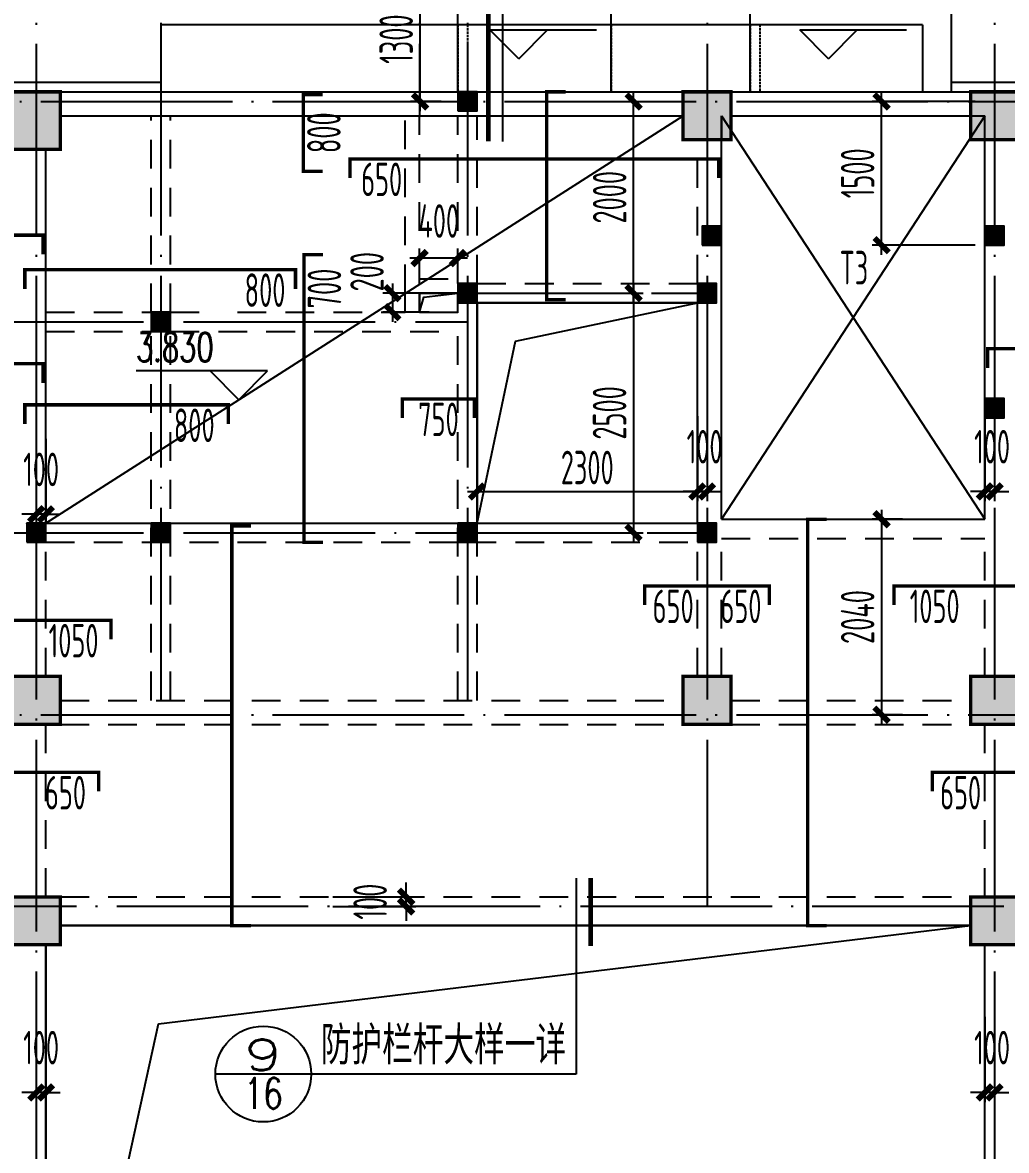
# Model space of a CAD drawing. Extents: x -472319 to -112444, y -516749 to -5704.
# Drawn here: x -277938 to -267669, y -58677 to -46908 of the extents above; entities that cross this region are included whole.
import ezdxf
from ezdxf.enums import TextEntityAlignment as Align

# ---------------------------------------------------------------- set-up
doc = ezdxf.new("R2010")
doc.units = 0
doc.header["$LTSCALE"] = 100
doc.header["$MEASUREMENT"] = 0
for name, pattern in [('3', [5, 3, -2]), ('CENTER', [2, 1.25, -0.25, 0.25, -0.25]), ('DASH', [0.35, 0.25, -0.1]), ('DOTE', [2.42, 2, -0.2, 0.02, -0.2])]:
    doc.linetypes.add(name, pattern=pattern)
for name, color, linetype in [('1301', 24, 'Continuous'), ('1305', 1, 'Continuous'), ('1306', 94, 'Continuous'), ('1307', 7, 'Continuous'), ('COLUMN', 9, 'Continuous'), ('DIM_ELEV', 3, 'Continuous'), ('DIM_IDEN', 3, 'Continuous'), ('DOTE', 1, 'CENTER'), ('PUB_HATCH', 8, 'Continuous'), ('PUB_TEXT', 7, 'Continuous'), ('S_BEAM', 4, 'Continuous'), ('S_BEAMDASH', 134, '3'), ('S_CL', 2, 'Continuous'), ('S_HOLE', 253, 'Continuous'), ('坡道', 7, 'Continuous'), ('洞口边线', 7, 'Continuous'), ('第三道尺寸线', 4, 'Continuous'), ('零厚板', 7, 'Continuous')]:
    doc.layers.add(name, color=color, linetype=linetype)
doc.styles.add('_HZTXT', font='txt.shx', dxfattribs={"width": 0.35, "bigfont": 'hztxt.shx'})
doc.styles.add('_TCH_DIM', font='SIMPLEX', dxfattribs={"bigfont": 'GBCBIG'})
doc.styles.add('HZ', font='tssdeng.shx', dxfattribs={"width": 0.6, "height": 350, "bigfont": 'a.shx'})
doc.styles.get("Standard").update_dxf_attribs({"font": 'tssdeng.shx', "width": 0.6, "bigfont": 'a.shx'})
doc.dimstyles.new('DIMN', dxfattribs={"dimtxt": 350, "dimasz": 150, "dimexe": 100, "dimexo": 100, "dimgap": 75, "dimtad": 1, "dimdec": 0, "dimzin": 0, "dimdsep": 46, "dimtxsty": 'HZ', "dimblk": 'ARCHTICK', "dimcen": 0.09, "dimdle": 100, "dimclrd": 3, "dimclre": 3, "dimclrt": 7, "dimazin": 2, "dimtfac": 1, "dimtdec": 0, "dimtmove": 2, "dimatfit": 3, "dimldrblk": 'ARCHTICK', "dimfxl": 1, "dimtolj": 1, "dimtzin": 0, "dimarcsym": 0})

# ---------------------------------------------------------------- blocks, each defined once
blk = doc.blocks.new('_ArchTick')
at = {"color": 0, "linetype": 'ByBlock', "const_width": 0.4}
blk.add_lwpolyline([(-0.5, -0.5), (0.5, 0.5)], dxfattribs=at)
blk = doc.blocks.new('*D611')
at = {"layer": '1301', "color": 3, "lineweight": -2, "transparency": 16777216}
for p, q in [((-268972, -51991), (-268972, -54231)), ((-268754, -52091), (-269072, -52091)), ((-268754, -54131), (-269072, -54131))]:
    blk.add_line(p, q, dxfattribs=at)
at = {"layer": 'Defpoints', "color": 0, "transparency": 16777216}
for p in [(-268654, -52091), (-268972, -54131), (-268654, -54131)]:
    blk.add_point(p, dxfattribs=at)
at = {"layer": '1301', "color": 3, "lineweight": -2, "transparency": 16777216, "xscale": 150, "yscale": 150, "zscale": 150}
for p, rotation in [((-268972, -52091), 90), ((-268972, -54131), 270)]:
    blk.add_blockref('_ArchTick', p, dxfattribs=dict(at, rotation=rotation))
at = {"layer": '1301', "color": 7, "transparency": 16777216, "insert": (-269222, -53111), "char_height": 350, "attachment_point": 5, "rotation": 90, "style": 'HZ'}
blk.add_mtext('\\A1;2040', dxfattribs=at)
blk = doc.blocks.new('*D612')
at = {"layer": '1301', "color": 3, "lineweight": -2, "transparency": 16777216}
for p, q in [((-271561, -49631), (-271561, -52331)), ((-271940, -49731), (-271461, -49731)), ((-271940, -52231), (-271461, -52231))]:
    blk.add_line(p, q, dxfattribs=at)
at = {"layer": 'Defpoints', "color": 0, "transparency": 16777216}
for p in [(-272040, -49731), (-272040, -52231), (-271561, -52231)]:
    blk.add_point(p, dxfattribs=at)
at = {"layer": '1301', "color": 3, "lineweight": -2, "transparency": 16777216, "xscale": 150, "yscale": 150, "zscale": 150}
for p, rotation in [((-271561, -49731), 90), ((-271561, -52231), 270)]:
    blk.add_blockref('_ArchTick', p, dxfattribs=dict(at, rotation=rotation))
at = {"layer": '1301', "color": 7, "transparency": 16777216, "insert": (-271811, -50981), "char_height": 350, "attachment_point": 5, "rotation": 90, "style": 'HZ'}
blk.add_mtext('\\A1;2500', dxfattribs=at)
blk = doc.blocks.new('*D613')
at = {"layer": '1301', "color": 3, "lineweight": -2, "transparency": 16777216}
for p, q in [((-271560, -49831), (-271560, -47631)), ((-271939, -47731), (-271460, -47731)), ((-271939, -49731), (-271460, -49731))]:
    blk.add_line(p, q, dxfattribs=at)
at = {"layer": 'Defpoints', "color": 0, "transparency": 16777216}
for p in [(-272039, -47731), (-271560, -47731), (-272039, -49731)]:
    blk.add_point(p, dxfattribs=at)
at = {"layer": '1301', "color": 3, "lineweight": -2, "transparency": 16777216, "xscale": 150, "yscale": 150, "zscale": 150}
for p, rotation in [((-271560, -47731), 90), ((-271560, -49731), 270)]:
    blk.add_blockref('_ArchTick', p, dxfattribs=dict(at, rotation=rotation))
at = {"layer": '1301', "color": 7, "transparency": 16777216, "insert": (-271810, -48731), "char_height": 350, "attachment_point": 5, "rotation": 90, "style": 'HZ'}
blk.add_mtext('\\A1;2000', dxfattribs=at)
blk = doc.blocks.new('*D614')
at = {"layer": '1301', "color": 3, "lineweight": -2, "transparency": 16777216}
for p, q in [((-274078, -49631), (-274078, -50031)), ((-273694, -49731), (-274178, -49731)), ((-273694, -49931), (-274178, -49931))]:
    blk.add_line(p, q, dxfattribs=at)
at = {"layer": 'Defpoints', "color": 0, "transparency": 16777216}
for p in [(-273594, -49731), (-274078, -49931), (-273594, -49931)]:
    blk.add_point(p, dxfattribs=at)
at = {"layer": '1301', "color": 3, "lineweight": -2, "transparency": 16777216, "xscale": 150, "yscale": 150, "zscale": 150}
for p, rotation in [((-274078, -49731), 90), ((-274078, -49931), 270)]:
    blk.add_blockref('_ArchTick', p, dxfattribs=dict(at, rotation=rotation))
at = {"layer": '1301', "color": 7, "transparency": 16777216, "insert": (-274342, -49508), "char_height": 350, "attachment_point": 5, "rotation": 90, "style": 'HZ'}
blk.add_mtext('\\A1;200', dxfattribs=at)
blk = doc.blocks.new('*D615')
at = {"layer": '1301', "color": 3, "lineweight": -2, "transparency": 16777216}
for p, q in [((-273794, -49631), (-273794, -49266)), ((-273394, -49631), (-273394, -49266)), ((-273294, -49366), (-273894, -49366))]:
    blk.add_line(p, q, dxfattribs=at)
at = {"layer": 'Defpoints', "color": 0, "transparency": 16777216}
for p in [(-273794, -49366), (-273794, -49731), (-273394, -49731)]:
    blk.add_point(p, dxfattribs=at)
at = {"layer": '1301', "color": 3, "lineweight": -2, "transparency": 16777216, "xscale": 150, "yscale": 150, "zscale": 150, "rotation": 180}
blk.add_blockref('_ArchTick', (-273794, -49366), dxfattribs=at)
at = {"layer": '1301', "color": 3, "lineweight": -2, "transparency": 16777216, "xscale": 150, "yscale": 150, "zscale": 150}
blk.add_blockref('_ArchTick', (-273394, -49366), dxfattribs=at)
at = {"layer": '1301', "color": 7, "transparency": 16777216, "insert": (-273594, -48979), "char_height": 350, "attachment_point": 5, "style": 'HZ'}
blk.add_mtext('\\A1;400', dxfattribs=at)
blk = doc.blocks.new('*D616')
at = {"layer": '1301', "color": 3, "lineweight": -2, "transparency": 16777216}
for p, q in [((-273934, -56031), (-273934, -55881)), ((-274698, -56031), (-273834, -56031)), ((-274698, -56131), (-273834, -56131)), ((-273934, -56131), (-273934, -56031)), ((-273934, -56131), (-273934, -56281))]:
    blk.add_line(p, q, dxfattribs=at)
at = {"layer": 'Defpoints', "color": 0, "transparency": 16777216}
for p in [(-274798, -56031), (-274798, -56131), (-273934, -56031)]:
    blk.add_point(p, dxfattribs=at)
at = {"layer": '1301', "color": 3, "lineweight": -2, "transparency": 16777216, "xscale": 150, "yscale": 150, "zscale": 150}
for p, rotation in [((-273934, -56031), 270), ((-273934, -56131), 90)]:
    blk.add_blockref('_ArchTick', p, dxfattribs=dict(at, rotation=rotation))
at = {"layer": '1301', "color": 7, "transparency": 16777216, "insert": (-274310, -56081), "char_height": 350, "attachment_point": 5, "rotation": 90, "style": 'HZ'}
blk.add_mtext('\\A1;100', dxfattribs=at)
blk = doc.blocks.new('*D631')
at = {"layer": '1301', "color": 3, "lineweight": -2, "transparency": 16777216}
for p, q in [((-267894, -57284), (-267894, -58172)), ((-267794, -57284), (-267794, -58172)), ((-267894, -58072), (-268044, -58072)), ((-267794, -58072), (-267894, -58072)), ((-267794, -58072), (-267644, -58072))]:
    blk.add_line(p, q, dxfattribs=at)
at = {"layer": 'Defpoints', "color": 0, "transparency": 16777216}
for p in [(-267894, -57184), (-267794, -57184), (-267894, -58072)]:
    blk.add_point(p, dxfattribs=at)
at = {"layer": '1301', "color": 3, "lineweight": -2, "transparency": 16777216, "xscale": 150, "yscale": 150, "zscale": 150}
blk.add_blockref('_ArchTick', (-267894, -58072), dxfattribs=at)
at = {"layer": '1301', "color": 3, "lineweight": -2, "transparency": 16777216, "xscale": 150, "yscale": 150, "zscale": 150, "rotation": 180}
blk.add_blockref('_ArchTick', (-267794, -58072), dxfattribs=at)
at = {"layer": '1301', "color": 7, "transparency": 16777216, "insert": (-267819, -57604), "char_height": 350, "attachment_point": 5, "style": 'HZ'}
blk.add_mtext('\\A1;100', dxfattribs=at)
blk = doc.blocks.new('*D632')
at = {"layer": '1301', "color": 3, "lineweight": -2, "transparency": 16777216}
for p, q in [((-277794, -57284), (-277794, -58172)), ((-277694, -57284), (-277694, -58172)), ((-277794, -58072), (-277944, -58072)), ((-277694, -58072), (-277794, -58072)), ((-277694, -58072), (-277544, -58072))]:
    blk.add_line(p, q, dxfattribs=at)
at = {"layer": 'Defpoints', "color": 0, "transparency": 16777216}
for p in [(-277794, -57184), (-277694, -57184), (-277794, -58072)]:
    blk.add_point(p, dxfattribs=at)
at = {"layer": '1301', "color": 3, "lineweight": -2, "transparency": 16777216, "xscale": 150, "yscale": 150, "zscale": 150}
blk.add_blockref('_ArchTick', (-277794, -58072), dxfattribs=at)
at = {"layer": '1301', "color": 3, "lineweight": -2, "transparency": 16777216, "xscale": 150, "yscale": 150, "zscale": 150, "rotation": 180}
blk.add_blockref('_ArchTick', (-277694, -58072), dxfattribs=at)
at = {"layer": '1301', "color": 7, "transparency": 16777216, "insert": (-277744, -57604), "char_height": 350, "attachment_point": 5, "style": 'HZ'}
blk.add_mtext('\\A1;100', dxfattribs=at)
blk = doc.blocks.new('*D640')
at = {"layer": 'Defpoints', "color": 0, "transparency": 16777216}
for p in [(-273788, -46431), (-273468, -46431), (-273468, -47731)]:
    blk.add_point(p, dxfattribs=at)
at = {"layer": '第三道尺寸线', "color": 3, "lineweight": -2, "transparency": 16777216}
for p, q in [((-273788, -47831), (-273788, -46331)), ((-273568, -46431), (-273888, -46431)), ((-273568, -47731), (-273888, -47731))]:
    blk.add_line(p, q, dxfattribs=at)
at = {"layer": '第三道尺寸线', "color": 3, "lineweight": -2, "transparency": 16777216, "xscale": 150, "yscale": 150, "zscale": 150}
for p, rotation in [((-273788, -46431), 90), ((-273788, -47731), 270)]:
    blk.add_blockref('_ArchTick', p, dxfattribs=dict(at, rotation=rotation))
at = {"layer": '第三道尺寸线', "color": 7, "transparency": 16777216, "insert": (-274038, -47081), "char_height": 350, "attachment_point": 5, "rotation": 90, "style": 'HZ'}
blk.add_mtext('\\A1;1300', dxfattribs=at)
blk = doc.blocks.new('*D730')
at = {"layer": '1301', "color": 3, "lineweight": -2, "transparency": 16777216}
for p, q in [((-267894, -51014), (-267894, -51901)), ((-267794, -51014), (-267794, -51901)), ((-267894, -51801), (-268044, -51801)), ((-267794, -51801), (-267894, -51801)), ((-267794, -51801), (-267644, -51801))]:
    blk.add_line(p, q, dxfattribs=at)
at = {"layer": 'Defpoints', "color": 0, "transparency": 16777216}
for p in [(-267894, -50914), (-267794, -50914), (-267894, -51801)]:
    blk.add_point(p, dxfattribs=at)
at = {"layer": '1301', "color": 3, "lineweight": -2, "transparency": 16777216, "xscale": 150, "yscale": 150, "zscale": 150}
blk.add_blockref('_ArchTick', (-267894, -51801), dxfattribs=at)
at = {"layer": '1301', "color": 3, "lineweight": -2, "transparency": 16777216, "xscale": 150, "yscale": 150, "zscale": 150, "rotation": 180}
blk.add_blockref('_ArchTick', (-267794, -51801), dxfattribs=at)
at = {"layer": '1301', "color": 7, "transparency": 16777216, "insert": (-267819, -51334), "char_height": 350, "attachment_point": 5, "style": 'HZ'}
blk.add_mtext('\\A1;100', dxfattribs=at)
blk = doc.blocks.new('*D731')
at = {"layer": '1301', "color": 3, "lineweight": -2, "transparency": 16777216}
for p, q in [((-277794, -51251), (-277794, -52139)), ((-277694, -51251), (-277694, -52139)), ((-277794, -52039), (-277944, -52039)), ((-277694, -52039), (-277794, -52039)), ((-277694, -52039), (-277544, -52039))]:
    blk.add_line(p, q, dxfattribs=at)
at = {"layer": 'Defpoints', "color": 0, "transparency": 16777216}
for p in [(-277794, -51151), (-277694, -51151), (-277794, -52039)]:
    blk.add_point(p, dxfattribs=at)
at = {"layer": '1301', "color": 3, "lineweight": -2, "transparency": 16777216, "xscale": 150, "yscale": 150, "zscale": 150}
blk.add_blockref('_ArchTick', (-277794, -52039), dxfattribs=at)
at = {"layer": '1301', "color": 3, "lineweight": -2, "transparency": 16777216, "xscale": 150, "yscale": 150, "zscale": 150, "rotation": 180}
blk.add_blockref('_ArchTick', (-277694, -52039), dxfattribs=at)
at = {"layer": '1301', "color": 7, "transparency": 16777216, "insert": (-277744, -51571), "char_height": 350, "attachment_point": 5, "style": 'HZ'}
blk.add_mtext('\\A1;100', dxfattribs=at)
blk = doc.blocks.new('*D732')
at = {"layer": '1301', "color": 3, "lineweight": -2, "transparency": 16777216}
for p, q in [((-273194, -51421), (-273194, -51901)), ((-270894, -51421), (-270894, -51901)), ((-273294, -51801), (-270794, -51801))]:
    blk.add_line(p, q, dxfattribs=at)
at = {"layer": 'Defpoints', "color": 0, "transparency": 16777216}
for p in [(-273194, -51321), (-270894, -51321), (-270894, -51801)]:
    blk.add_point(p, dxfattribs=at)
at = {"layer": '1301', "color": 3, "lineweight": -2, "transparency": 16777216, "xscale": 150, "yscale": 150, "zscale": 150, "rotation": 180}
blk.add_blockref('_ArchTick', (-273194, -51801), dxfattribs=at)
at = {"layer": '1301', "color": 3, "lineweight": -2, "transparency": 16777216, "xscale": 150, "yscale": 150, "zscale": 150}
blk.add_blockref('_ArchTick', (-270894, -51801), dxfattribs=at)
at = {"layer": '1301', "color": 7, "transparency": 16777216, "insert": (-272044, -51551), "char_height": 350, "attachment_point": 5, "style": 'HZ'}
blk.add_mtext('\\A1;2300', dxfattribs=at)
blk = doc.blocks.new('*D733')
at = {"layer": '1301', "color": 3, "lineweight": -2, "transparency": 16777216}
for p, q in [((-270894, -51014), (-270894, -51901)), ((-270794, -51014), (-270794, -51901)), ((-270894, -51801), (-271044, -51801)), ((-270794, -51801), (-270894, -51801)), ((-270794, -51801), (-270644, -51801))]:
    blk.add_line(p, q, dxfattribs=at)
at = {"layer": 'Defpoints', "color": 0, "transparency": 16777216}
for p in [(-270894, -50914), (-270794, -50914), (-270894, -51801)]:
    blk.add_point(p, dxfattribs=at)
at = {"layer": '1301', "color": 3, "lineweight": -2, "transparency": 16777216, "xscale": 150, "yscale": 150, "zscale": 150}
blk.add_blockref('_ArchTick', (-270894, -51801), dxfattribs=at)
at = {"layer": '1301', "color": 3, "lineweight": -2, "transparency": 16777216, "xscale": 150, "yscale": 150, "zscale": 150, "rotation": 180}
blk.add_blockref('_ArchTick', (-270794, -51801), dxfattribs=at)
at = {"layer": '1301', "color": 7, "transparency": 16777216, "insert": (-270819, -51334), "char_height": 350, "attachment_point": 5, "style": 'HZ'}
blk.add_mtext('\\A1;100', dxfattribs=at)
blk = doc.blocks.new('*D740')
at = {"layer": '1301', "color": 3, "lineweight": -2, "transparency": 16777216}
for p, q in [((-268972, -49331), (-268972, -47631)), ((-267994, -47731), (-269072, -47731)), ((-267994, -49231), (-269072, -49231))]:
    blk.add_line(p, q, dxfattribs=at)
at = {"layer": 'Defpoints', "color": 0, "transparency": 16777216}
for p in [(-268972, -47731), (-267894, -47731), (-267894, -49231)]:
    blk.add_point(p, dxfattribs=at)
at = {"layer": '1301', "color": 3, "lineweight": -2, "transparency": 16777216, "xscale": 150, "yscale": 150, "zscale": 150}
for p, rotation in [((-268972, -47731), 90), ((-268972, -49231), 270)]:
    blk.add_blockref('_ArchTick', p, dxfattribs=dict(at, rotation=rotation))
at = {"layer": '1301', "color": 7, "transparency": 16777216, "insert": (-269222, -48481), "char_height": 350, "attachment_point": 5, "rotation": 90, "style": 'HZ'}
blk.add_mtext('\\A1;1500', dxfattribs=at)

msp = doc.modelspace()

# ---------------------------------------------------------------- hatches: boundary and pattern name
at = {"layer": 'COLUMN'}
h = msp.add_hatch(dxfattribs=at)
h.set_pattern_fill('ANSI31', color=0)
h.set_pattern_definition([(45, (-324431.32863, 137907.10955), (-0.08838834765, 0.08838834765), [])])
h.paths.add_polyline_path([(-273393.829, -47830.89), (-273193.829, -47830.89), (-273193.829, -47630.89), (-273393.829, -47630.89)])
h = msp.add_hatch(dxfattribs=at)
h.set_pattern_fill('ANSI31', color=0)
h.set_pattern_definition([(45, (-321881.32863, 136507.10955), (-0.08838834765, 0.08838834765), [])])
h.paths.add_polyline_path([(-270843.829, -49230.89), (-270643.829, -49230.89), (-270643.829, -49030.89), (-270843.829, -49030.89)])
h = msp.add_hatch(dxfattribs=at)
h.set_pattern_fill('ANSI31', color=0)
h.set_pattern_definition([(45, (-318931.32863, 136507.10955), (-0.08838834765, 0.08838834765), [])])
h.paths.add_polyline_path([(-267893.829, -49230.89), (-267693.829, -49230.89), (-267693.829, -49030.89), (-267893.829, -49030.89)])
h = msp.add_hatch(dxfattribs=at)
h.set_pattern_fill('ANSI31', color=0)
h.set_pattern_definition([(45, (-324431.32863, 135907.10955), (-0.08838834765, 0.08838834765), [])])
h.paths.add_polyline_path([(-273393.829, -49830.89), (-273193.829, -49830.89), (-273193.829, -49630.89), (-273393.829, -49630.89)])
h = msp.add_hatch(dxfattribs=at)
h.set_pattern_fill('ANSI31', color=0)
h.set_pattern_definition([(45, (-321931.32863, 135907.10955), (-0.08838834765, 0.08838834765), [])])
h.paths.add_polyline_path([(-270893.829, -49830.89), (-270693.829, -49830.89), (-270693.829, -49630.89), (-270893.829, -49630.89)])
h = msp.add_hatch(dxfattribs=at)
h.set_pattern_fill('ANSI31', color=0)
h.set_pattern_definition([(45, (-327631.32863, 135607.10955), (-0.08838834765, 0.08838834765), [])])
h.paths.add_polyline_path([(-276593.829, -50130.89), (-276393.829, -50130.89), (-276393.829, -49930.89), (-276593.829, -49930.89)])
h = msp.add_hatch(dxfattribs=at)
h.set_pattern_fill('ANSI31', color=0)
h.set_pattern_definition([(45, (-318931.33058, 134707.10809), (-0.08838834765, 0.08838834765), [])])
h.paths.add_polyline_path([(-267893.831, -51030.892), (-267693.831, -51030.892), (-267693.831, -50830.892), (-267893.831, -50830.892)])
h = msp.add_hatch(dxfattribs=at)
h.set_pattern_fill('ANSI31', color=0)
h.set_pattern_definition([(45, (-328931.32863, 133407.10858), (-0.08838834765, 0.08838834765), [])])
h.paths.add_polyline_path([(-277893.829, -52330.891), (-277693.829, -52330.891), (-277693.829, -52130.891), (-277893.829, -52130.891)])
h = msp.add_hatch(dxfattribs=at)
h.set_pattern_fill('ANSI31', color=0)
h.set_pattern_definition([(45, (-327631.32863, 133407.10858), (-0.08838834765, 0.08838834765), [])])
h.paths.add_polyline_path([(-276593.829, -52330.891), (-276393.829, -52330.891), (-276393.829, -52130.891), (-276593.829, -52130.891)])
h = msp.add_hatch(dxfattribs=at)
h.set_pattern_fill('ANSI31', color=0)
h.set_pattern_definition([(45, (-324431.32863, 133407.10858), (-0.08838834765, 0.08838834765), [])])
h.paths.add_polyline_path([(-273393.829, -52330.891), (-273193.829, -52330.891), (-273193.829, -52130.891), (-273393.829, -52130.891)])
h = msp.add_hatch(dxfattribs=at)
h.set_pattern_fill('ANSI31', color=0)
h.set_pattern_definition([(45, (-321931.32863, 133407.10858), (-0.08838834765, 0.08838834765), [])])
h.paths.add_polyline_path([(-270893.829, -52330.891), (-270693.829, -52330.891), (-270693.829, -52130.891), (-270893.829, -52130.891)])
at = {"layer": 'S_CL'}
h = msp.add_hatch(dxfattribs=at)
h.set_pattern_fill('ANSI31', color=256)
h.set_pattern_definition([(45, (110874.16938, 392414.60853), (-0.088388347648, 0.088388347648), [])])
h.paths.add_polyline_path([(-242793.829, -48130.89), (-242793.829, -47630.89), (-243293.829, -47630.89), (-243293.829, -48130.89)])
h.paths.add_polyline_path([(-242793.829, -54230.891), (-242793.829, -53730.891), (-243293.829, -53730.891), (-243293.829, -54230.891)])
h.paths.add_polyline_path([(-242793.829, -56530.891), (-242793.829, -56030.891), (-243293.829, -56030.891), (-243293.829, -56530.891)])
h.paths.add_polyline_path([(-242793.829, -62630.891), (-242793.829, -62130.891), (-243293.829, -62130.891), (-243293.829, -62630.891)])
h.paths.add_polyline_path([(-245643.829, -48130.89), (-245643.829, -47630.89), (-246143.829, -47630.89), (-246143.829, -48130.89)])
h.paths.add_polyline_path([(-245643.829, -54230.891), (-245643.829, -53730.891), (-246143.829, -53730.891), (-246143.829, -54230.891)])
h.paths.add_polyline_path([(-245643.829, -56530.891), (-245643.829, -56030.891), (-246143.829, -56030.891), (-246143.829, -56530.891)])
h.paths.add_polyline_path([(-245643.829, -62630.891), (-245643.829, -62130.891), (-246143.829, -62130.891), (-246143.829, -62630.891)])
h.paths.add_polyline_path([(-252943.829, -48130.89), (-252943.829, -47630.89), (-253443.829, -47630.89), (-253443.829, -48130.89)])
h.paths.add_polyline_path([(-252943.829, -54230.891), (-252943.829, -53730.891), (-253443.829, -53730.891), (-253443.829, -54230.891)])
h.paths.add_polyline_path([(-252943.829, -56530.891), (-252943.829, -56030.891), (-253443.829, -56030.891), (-253443.829, -56530.891)])
h.paths.add_polyline_path([(-252943.829, -62630.891), (-252943.829, -62130.891), (-253443.829, -62130.891), (-253443.829, -62630.891)])
h.paths.add_polyline_path([(-260243.829, -48130.89), (-260243.829, -47630.89), (-260743.829, -47630.89), (-260743.829, -48130.89)])
h.paths.add_polyline_path([(-260243.829, -54230.891), (-260243.829, -53730.891), (-260743.829, -53730.891), (-260743.829, -54230.891)])
h.paths.add_polyline_path([(-260243.829, -56530.891), (-260243.829, -56030.891), (-260743.829, -56030.891), (-260743.829, -56530.891)])
h.paths.add_polyline_path([(-260243.829, -62630.891), (-260243.829, -62130.891), (-260743.829, -62130.891), (-260743.829, -62630.891)])
h.paths.add_polyline_path([(-267543.829, -48130.89), (-267543.829, -47630.89), (-268043.829, -47630.89), (-268043.829, -48130.89)])
h.paths.add_polyline_path([(-267543.829, -54230.891), (-267543.829, -53730.891), (-268043.829, -53730.891), (-268043.829, -54230.891)])
h.paths.add_polyline_path([(-267543.829, -56530.891), (-267543.829, -56030.891), (-268043.829, -56030.891), (-268043.829, -56530.891)])
h.paths.add_polyline_path([(-267543.829, -62630.891), (-267543.829, -62030.891), (-268043.829, -62030.891), (-268043.829, -62630.891)])
h.paths.add_polyline_path([(-270543.829, -48130.89), (-270543.829, -47630.89), (-271043.829, -47630.89), (-271043.829, -48130.89)])
h.paths.add_polyline_path([(-270543.829, -54230.891), (-270543.829, -53730.891), (-271043.829, -53730.891), (-271043.829, -54230.891)])
h.paths.add_polyline_path([(-277543.831, -48230.89), (-277543.831, -47630.89), (-278043.831, -47630.89), (-278043.831, -48230.89)])
h.paths.add_polyline_path([(-277543.831, -54230.891), (-277543.831, -53730.891), (-278043.831, -53730.891), (-278043.831, -54230.891)])
h.paths.add_polyline_path([(-277543.831, -56530.891), (-277543.831, -56030.891), (-278043.831, -56030.891), (-278043.831, -56530.891)])
h.paths.add_polyline_path([(-277543.831, -62630.891), (-277543.831, -62030.891), (-278043.831, -62030.891), (-278043.831, -62630.891)])
h.paths.add_polyline_path([(-284843.831, -48130.89), (-284843.831, -47630.89), (-285343.831, -47630.89), (-285343.831, -48130.89)])
h.paths.add_polyline_path([(-284843.831, -54230.891), (-284843.831, -53730.891), (-285343.831, -53730.891), (-285343.831, -54230.891)])
h.paths.add_polyline_path([(-284843.831, -56530.891), (-284843.831, -56030.891), (-285343.831, -56030.891), (-285343.831, -56530.891)])
h.paths.add_polyline_path([(-284843.831, -62630.891), (-284843.831, -62130.891), (-285343.831, -62130.891), (-285343.831, -62630.891)])
h.paths.add_polyline_path([(-292143.831, -48130.89), (-292143.831, -47630.89), (-292643.831, -47630.89), (-292643.831, -48130.89)])
h.paths.add_polyline_path([(-292143.831, -54230.891), (-292143.831, -53730.891), (-292643.831, -53730.891), (-292643.831, -54230.891)])
h.paths.add_polyline_path([(-292143.831, -56530.891), (-292143.831, -56030.891), (-292643.831, -56030.891), (-292643.831, -56530.891)])
h.paths.add_polyline_path([(-292143.831, -62630.891), (-292143.831, -62130.891), (-292643.831, -62130.891), (-292643.831, -62630.891)])
h.paths.add_polyline_path([(-299443.831, -48130.89), (-299443.831, -47630.89), (-299943.831, -47630.89), (-299943.831, -48130.89)])
h.paths.add_polyline_path([(-299443.831, -54230.891), (-299443.831, -53730.891), (-299943.831, -53730.891), (-299943.831, -54230.891)])
h.paths.add_polyline_path([(-299443.831, -56530.891), (-299443.831, -56030.891), (-299943.831, -56030.891), (-299943.831, -56530.891)])
h.paths.add_polyline_path([(-299443.831, -62630.891), (-299443.831, -62130.891), (-299943.831, -62130.891), (-299943.831, -62630.891)])
h.paths.add_polyline_path([(-302293.831, -48130.89), (-302293.831, -47630.89), (-302793.831, -47630.89), (-302793.831, -48130.89)])
h.paths.add_polyline_path([(-302293.831, -54230.891), (-302293.831, -53730.891), (-302793.831, -53730.891), (-302793.831, -54230.891)])
h.paths.add_polyline_path([(-302293.831, -56530.891), (-302293.831, -56030.891), (-302793.831, -56030.891), (-302793.831, -56530.891)])
h.paths.add_polyline_path([(-302293.831, -62630.891), (-302293.831, -62130.891), (-302793.831, -62130.891), (-302793.831, -62630.891)])

# ---------------------------------------------------------------- linework, layer by layer
for p, q in [((-273393.829, -47630.89), (-273393.829, -46430.891)), ((-271793.829, -47630.89), (-271793.829, -46430.891)), ((-270343.829, -47630.89), (-270343.829, -46430.891)), ((-268243.829, -47630.891), (-268243.829, -46430.891)), ((-268543.829, -46930.89), (-276493.829, -46930.89)), ((-268543.829, -46930.89), (-268543.829, -47630.89))]:
    msp.add_line(p, q)
for points in [[(-278593.829, -47530.89), (-276493.829, -47530.89)], [(-268243.829, -47530.89), (-266993.829, -47530.89)]]:
    msp.add_lwpolyline(points)
at = {"layer": '1301', "color": 7}
msp.add_line((-277693.831, -52130.891), (-271043.829, -47880.89), dxfattribs=at)
at = {"layer": '1305', "const_width": 35}
for points in [[(-274806.002, -48460.89), (-275006.002, -48460.89), (-275006.002, -47660.89), (-274806.002, -47660.89)], [(-272268.829, -49800.89), (-272468.829, -49800.89), (-272468.829, -47630.89), (-272268.829, -47630.89)], [(-274518.829, -48530.89), (-274518.829, -48330.89), (-270673.825, -48330.89), (-270673.825, -48530.89)], [(-278848.831, -49326.5), (-278848.831, -49126.5), (-277723.831, -49126.5), (-277723.831, -49326.5)], [(-274800.333, -52330.891), (-275000.333, -52330.891), (-275000.333, -49330.89), (-274800.333, -49330.89)], [(-277913.833, -49687), (-277913.833, -49487), (-275088.831, -49487), (-275088.831, -49687)], [(-267863.829, -50510.89), (-267863.829, -50310.89), (-266738.829, -50310.89), (-266738.829, -50510.89)], [(-278848.831, -50668.89), (-278848.831, -50468.89), (-277723.831, -50468.89), (-277723.831, -50668.89)], [(-273973.831, -51035.389), (-273973.829, -50835.389), (-273223.829, -50835.389), (-273223.831, -51035.389)], [(-277913.831, -51096.89), (-277913.831, -50896.89), (-275788.829, -50896.89), (-275788.829, -51096.89)], [(-269543.829, -56330.891), (-269743.829, -56330.891), (-269743.829, -52090.891), (-269543.829, -52090.891)], [(-275553.329, -56330.891), (-275753.329, -56330.891), (-275753.329, -52160.89), (-275553.329, -52160.89)], [(-271443.829, -52985.89), (-271443.829, -52785.89), (-270143.829, -52785.891), (-270143.829, -52985.891)], [(-268843.829, -52985.891), (-268843.829, -52785.891), (-266743.829, -52785.892), (-266743.829, -52985.892)], [(-278843.831, -53344.391), (-278843.831, -53144.391), (-277013.831, -53144.392), (-277013.831, -53344.392)], [(-278443.831, -54930.891), (-278443.831, -54730.891), (-277143.831, -54730.892), (-277143.831, -54930.892)], [(-268443.829, -54930.891), (-268443.829, -54730.891), (-267143.829, -54730.892), (-267143.829, -54930.892)]]:
    msp.add_lwpolyline(points, dxfattribs=at)
at = {"layer": 'COLUMN', "color": 0}
for points in [[(-273393.829, -47830.89), (-273193.829, -47830.89), (-273193.829, -47630.89), (-273393.829, -47630.89)], [(-270843.829, -49230.89), (-270643.829, -49230.89), (-270643.829, -49030.89), (-270843.829, -49030.89)], [(-267893.829, -49230.89), (-267693.829, -49230.89), (-267693.829, -49030.89), (-267893.829, -49030.89)], [(-273393.829, -49830.89), (-273193.829, -49830.89), (-273193.829, -49630.89), (-273393.829, -49630.89)], [(-270893.829, -49830.89), (-270693.829, -49830.89), (-270693.829, -49630.89), (-270893.829, -49630.89)], [(-276593.829, -50130.89), (-276393.829, -50130.89), (-276393.829, -49930.89), (-276593.829, -49930.89)], [(-267893.831, -51030.892), (-267693.831, -51030.892), (-267693.831, -50830.892), (-267893.831, -50830.892)], [(-277893.829, -52330.891), (-277693.829, -52330.891), (-277693.829, -52130.891), (-277893.829, -52130.891)], [(-276593.829, -52330.891), (-276393.829, -52330.891), (-276393.829, -52130.891), (-276593.829, -52130.891)], [(-273393.829, -52330.891), (-273193.829, -52330.891), (-273193.829, -52130.891), (-273393.829, -52130.891)], [(-270893.829, -52330.891), (-270693.829, -52330.891), (-270693.829, -52130.891), (-270893.829, -52130.891)]]:
    msp.add_lwpolyline(points, close=True, dxfattribs=at)
at = {"layer": 'DIM_ELEV'}
for p, q in [((-272759.564, -47285.244), (-273059.564, -46985.244)), ((-273059.564, -46985.244), (-272459.564, -46985.244)), ((-272759.564, -47285.244), (-272459.564, -46985.244)), ((-272759.564, -46985.244), (-271946.564, -46985.244)), ((-269526.564, -47285.244), (-269826.564, -46985.244)), ((-269826.564, -46985.244), (-269226.564, -46985.244)), ((-269526.564, -47285.244), (-269226.564, -46985.244)), ((-269526.564, -46985.244), (-268713.564, -46985.244)), ((-275379.874, -50543.776), (-276752.939, -50543.776)), ((-275679.874, -50843.776), (-275979.874, -50543.776)), ((-275679.874, -50843.776), (-275379.874, -50543.776))]:
    msp.add_line(p, q, dxfattribs=at)
at = {"layer": 'DIM_IDEN'}
for p, q in [((-272926.291, -48147.61), (-272926.291, -45230.851)), ((-272158.5, -55834.216), (-272158.5, -57880.05)), ((-274924.875, -57880.05), (-275924.875, -57880.05)), ((-272158.5, -57880.05), (-274924.875, -57880.05))]:
    msp.add_line(p, q, dxfattribs=at)
at = {"layer": 'DIM_IDEN', "const_width": 50}
for points in [[(-273076.291, -48147.61), (-273076.291, -46103.369)], [(-272008.5, -55834.216), (-272008.5, -56544.387)]]:
    msp.add_lwpolyline(points, dxfattribs=at)
at = {"layer": 'DIM_IDEN'}
msp.add_circle((-275424.875, -57880.05), 500, dxfattribs=at)
at = {"layer": 'DOTE', "linetype": 'DOTE', "ltscale": 10}
for p, q in [((-277793.829, -44711.242), (-277793.829, -66861.282)), ((-276493.829, -44711.242), (-276493.829, -54130.89)), ((-273793.829, -44711.242), (-273793.829, -47880.89)), ((-273293.829, -44711.242), (-273293.829, -54130.89)), ((-270793.829, -44711.242), (-270793.829, -56130.89)), ((-267793.829, -44711.242), (-267793.829, -66861.282)), ((-304367.647, -47730.89), (-241075.018, -47730.89)), ((-273793.829, -49730.889), (-270768.829, -49730.889)), ((-278676.96, -50030.889), (-273293.829, -50030.889)), ((-278676.96, -52230.89), (-270768.829, -52230.89)), ((-304367.647, -54130.89), (-241075.018, -54130.89)), ((-241075.018, -56130.89), (-304367.647, -56130.89))]:
    msp.add_line(p, q, dxfattribs=at)
at = {"layer": 'PUB_HATCH', "linetype": 'DASH'}
for p, q in [((-273393.829, -46930.89), (-273393.829, -47630.89)), ((-273293.829, -46930.89), (-273293.829, -47630.89)), ((-271793.829, -46930.89), (-271793.829, -47630.89)), ((-270343.829, -46930.89), (-270343.829, -47630.89)), ((-270243.829, -46930.89), (-270243.829, -47630.89))]:
    msp.add_line(p, q, dxfattribs=at)
at = {"layer": 'S_BEAM'}
for p, q in [((-277543.831, -47630.89), (-273868.829, -47630.89)), ((-273868.829, -47630.89), (-273293.829, -47630.89)), ((-273293.829, -47630.89), (-271043.829, -47630.89)), ((-270543.829, -47630.89), (-268043.829, -47630.89)), ((-277543.831, -47880.89), (-273193.829, -47880.89)), ((-273193.829, -47880.89), (-271043.829, -47880.89)), ((-270643.829, -49730.89), (-270643.829, -47880.89)), ((-270643.829, -47880.89), (-270643.829, -48130.89)), ((-270543.829, -47880.89), (-267893.829, -47880.89)), ((-267893.829, -52090.891), (-267893.829, -47880.89)), ((-267893.829, -47880.89), (-267893.829, -47880.89)), ((-277693.831, -49930.89), (-277693.831, -48230.89)), ((-273793.829, -49930.89), (-273793.829, -49730.889)), ((-273793.829, -49730.889), (-273393.829, -49730.889)), ((-273393.829, -49930.89), (-273393.829, -49730.889)), ((-270643.829, -52090.891), (-270643.829, -49730.89)), ((-273193.829, -50030.89), (-273193.829, -49830.89)), ((-273193.829, -49830.89), (-270893.829, -49830.89)), ((-270893.829, -52130.891), (-270893.829, -49830.89)), ((-277693.831, -52130.891), (-277693.831, -49930.89)), ((-273793.829, -49930.89), (-273393.829, -49930.89)), ((-273193.829, -52330.891), (-273193.829, -50030.89)), ((-277693.831, -52130.891), (-273393.829, -52130.891)), ((-273193.829, -52130.891), (-270893.829, -52130.891)), ((-270643.829, -52090.891), (-267893.829, -52090.891)), ((-277543.831, -56330.891), (-268043.829, -56330.891)), ((-277693.831, -62230.891), (-277693.831, -56530.891)), ((-267893.829, -62230.891), (-267893.829, -56530.891))]:
    msp.add_line(p, q, dxfattribs=at)
at = {"layer": 'S_BEAMDASH'}
for p, q in [((-276593.829, -49930.89), (-276593.829, -47880.89)), ((-276393.829, -49930.89), (-276393.829, -47880.89)), ((-273943.829, -49730.89), (-273943.829, -47880.89)), ((-273793.829, -49580.89), (-273793.829, -47880.89)), ((-273393.829, -49580.89), (-273393.829, -47880.89)), ((-273193.829, -49630.89), (-273193.829, -47880.89)), ((-270893.829, -49630.89), (-270893.829, -48130.89)), ((-273793.829, -49580.89), (-273393.829, -49580.89)), ((-273193.829, -49630.89), (-270893.829, -49630.89)), ((-273943.829, -49930.89), (-273943.829, -49730.89)), ((-277693.831, -49930.89), (-276593.829, -49930.89)), ((-276393.829, -49930.89), (-275893.829, -49930.89)), ((-275693.829, -49930.89), (-273943.829, -49930.89)), ((-277693.831, -50130.89), (-276593.829, -50130.89)), ((-276593.829, -53980.891), (-276593.829, -50130.89)), ((-276393.829, -53980.891), (-276393.829, -50130.89)), ((-276393.829, -50130.89), (-273393.829, -50130.89)), ((-273393.829, -53980.891), (-273393.829, -50130.89)), ((-273193.829, -53980.891), (-273193.829, -50130.89)), ((-277693.831, -53730.891), (-277693.831, -52330.891)), ((-277693.831, -52330.891), (-273293.829, -52330.891)), ((-273293.829, -52330.891), (-270893.829, -52330.891)), ((-270893.829, -53730.891), (-270893.829, -52330.891)), ((-270643.829, -53730.891), (-270643.829, -52290.891)), ((-270643.829, -52290.891), (-267893.829, -52290.891)), ((-267893.829, -53730.891), (-267893.829, -52290.891)), ((-277543.831, -53980.891), (-271043.829, -53980.891)), ((-270543.829, -53980.891), (-268043.829, -53980.891)), ((-277693.831, -56030.891), (-277693.831, -54230.891)), ((-277543.831, -54230.891), (-271043.829, -54230.891)), ((-270543.829, -54230.891), (-268043.829, -54230.891)), ((-267893.829, -56030.891), (-267893.829, -54230.891)), ((-277543.831, -56030.891), (-268043.829, -56030.891))]:
    msp.add_line(p, q, dxfattribs=at)
at = {"layer": 'S_CL', "const_width": 35}
for points in [[(-277543.831, -48230.89), (-277543.831, -47630.89), (-278043.831, -47630.89), (-278043.831, -48230.89)], [(-270543.829, -48130.89), (-270543.829, -47630.89), (-271043.829, -47630.89), (-271043.829, -48130.89)], [(-267543.829, -48130.89), (-267543.829, -47630.89), (-268043.829, -47630.89), (-268043.829, -48130.89)], [(-277543.831, -54230.891), (-277543.831, -53730.891), (-278043.831, -53730.891), (-278043.831, -54230.891)], [(-270543.829, -54230.891), (-270543.829, -53730.891), (-271043.829, -53730.891), (-271043.829, -54230.891)], [(-267543.829, -54230.891), (-267543.829, -53730.891), (-268043.829, -53730.891), (-268043.829, -54230.891)], [(-277543.831, -56530.891), (-277543.831, -56030.891), (-278043.831, -56030.891), (-278043.831, -56530.891)], [(-267543.829, -56530.891), (-267543.829, -56030.891), (-268043.829, -56030.891), (-268043.829, -56530.891)]]:
    msp.add_lwpolyline(points, close=True, dxfattribs=at)
at = {"layer": 'S_HOLE', "const_width": 18}
for points in [[(-273793.829, -49930.89), (-273393.829, -49930.89), (-273393.829, -49730.889), (-273793.829, -49730.889), (-273793.829, -49930.89)], [(-273193.829, -52130.891), (-270893.829, -52130.891), (-270893.829, -49830.89), (-273193.829, -49830.89), (-273193.829, -52130.891)], [(-277693.831, -62230.891), (-277693.831, -62230.891), (-277693.831, -62230.891), (-267893.829, -62230.891), (-267893.829, -62230.891), (-267893.829, -62230.891), (-267893.829, -56530.891), (-268043.829, -56530.891), (-268043.829, -56330.891), (-277543.831, -56330.891), (-277543.831, -56530.891), (-277693.831, -56530.891), (-277693.831, -62230.891)]]:
    msp.add_lwpolyline(points, close=True, dxfattribs=at)
at = {"layer": '坡道'}
msp.add_line((-276493.829, -46930.89), (-276493.829, -47630.89), dxfattribs=at)
at = {"layer": '洞口边线'}
for points in [[(-273393.829, -49730.889), (-273793.829, -49730.889), (-273793.829, -49930.89), (-273749.635, -49775.083), (-273393.829, -49730.889)], [(-270893.829, -49830.89), (-273193.829, -49830.89), (-273193.829, -52130.891), (-272791.663, -50233.056), (-270893.829, -49830.89)], [(-268043.829, -56330.891), (-277543.831, -56330.891), (-277543.831, -56530.891), (-277693.831, -56530.891), (-277693.831, -62230.891), (-277543.831, -62030.891), (-277543.831, -62030.891), (-276518.526, -57356.196), (-268043.829, -56330.891)]]:
    msp.add_lwpolyline(points, close=True, dxfattribs=at)
at = {"layer": '零厚板'}
for p, q in [((-270643.829, -47880.89), (-267893.829, -52090.891)), ((-267893.829, -47880.89), (-270643.829, -52090.891))]:
    msp.add_line(p, q, dxfattribs=at)

# ---------------------------------------------------------------- texts
at = {"layer": '1306', "width": 0.6}
for s, p in [('800', (-274617.602, -48270.89)), ('700', (-274611.932, -49890.89))]:
    msp.add_text(s, height=350, rotation=90, dxfattribs=at).set_placement(p)
for s, p in [('650', (-274403.829, -48719.291)), ('800', (-275619.833, -49875.4)), ('800', (-276358.831, -51285.291)), ('750', (-273808.829, -51223.79)), ('650', (-271361.329, -53174.291)), ('650', (-270653.829, -53174.291)), ('1050', (-268678.329, -53174.292)), ('1050', (-277665.331, -53532.792)), ('650', (-277703.831, -55119.292)), ('650', (-268361.329, -55119.292))]:
    msp.add_text(s, height=350, dxfattribs=at).set_placement(p)
at = {"layer": '1307', "width": 0.6}
msp.add_text('T3', height=350, dxfattribs=at).set_placement((-269409.706, -49640.829))
at = {"layer": 'PUB_TEXT'}
for s, height, style, width, p in [('3.830', 297.5, '_TCH_DIM', 0.705882, (-276752.939, -50443.776)), ('防护栏杆大样一详', 400, '_HZTXT', 0.8, (-274824.875, -57780.05))]:
    msp.add_text(s, height=height, dxfattribs=dict(at, style=style, width=width)).set_placement(p)
at = {"layer": 'PUB_TEXT', "style": '_HZTXT'}
for s, height, width, p, p2 in [('9', 321.994, 2.019231, (-275626.121, -57839.801), (-275223.629, -57839.801)), ('16', 321.9938, 0.905172, (-275626.121, -58242.293), (-275223.629, -58242.293))]:
    msp.add_text(s, height=height, dxfattribs=dict(at, width=width)).set_placement(p, p2, align=Align.FIT)

# ---------------------------------------------------------------- dimensions: what is measured, and where the dimension line sits
at = {"layer": '1301', "color": 7}
for base, p1, p2, picture, middle in [((-271560.498, -47730.89), (-272038.998, -49730.889), (-272038.998, -47730.89), '*D613', (-271810.498, -48730.89)), ((-268971.5, -47730.89), (-267893.829, -49230.89), (-267893.829, -47730.89), '*D740', (-269221.5, -48480.89)), ((-271560.502, -52230.89), (-272039.502, -49730.889), (-272039.502, -52230.89), '*D612', (-271810.502, -50980.89)), ((-268971.5, -54130.89), (-268653.5, -52090.891), (-268653.5, -54130.89), '*D611', (-269221.5, -53110.891))]:
    dim = msp.add_linear_dim(base=base, p1=p1, p2=p2, angle=90, dimstyle='DIMN', override={"dimfxl": 100}, dxfattribs=at)
    dim.commit()
    dim.dimension.update_dxf_attribs({"geometry": picture, "text_midpoint": middle})
for base, p1, p2, picture, middle in [((-273793.829, -49366.5), (-273393.829, -49730.889), (-273793.829, -49730.889), '*D615', (-273593.829, -48979)), ((-270893.829, -51801.5), (-273193.829, -51321), (-270893.829, -51321), '*D732', (-272043.829, -51551.5))]:
    dim = msp.add_linear_dim(base=base, p1=p1, p2=p2, dimstyle='DIMN', override={"dimfxl": 100}, dxfattribs=at)
    dim.commit()
    dim.dimension.update_dxf_attribs({"geometry": picture, "text_midpoint": middle})
for base, p1, p2, picture, middle in [((-274077.5, -49930.89), (-273593.829, -49730.889), (-273593.829, -49930.89), '*D614', (-274341.5, -49508)), ((-273934, -56030.891), (-274798, -56130.89), (-274798, -56030.891), '*D616', (-274309.5, -56080.891))]:
    dim = msp.add_linear_dim(base=base, p1=p1, p2=p2, angle=90, dimstyle='DIMN', override={"dimfxl": 100}, dxfattribs=at)
    dim.commit()
    dim.dimension.update_dxf_attribs({"geometry": picture, "text_midpoint": middle, "dimtype": 160})
for base, p1, p2, picture, middle in [((-270893.829, -51801.5), (-270793.829, -50914), (-270893.829, -50914), '*D733', (-270818.829, -51334)), ((-267893.829, -51801.5), (-267793.829, -50914), (-267893.829, -50914), '*D730', (-267818.829, -51334)), ((-277793.829, -52039), (-277693.831, -51151.5), (-277793.829, -51151.5), '*D731', (-277743.831, -51571.5)), ((-277793.829, -58072), (-277693.831, -57184.5), (-277793.829, -57184.5), '*D632', (-277743.831, -57604.5)), ((-267893.829, -58072), (-267793.829, -57184.5), (-267893.829, -57184.5), '*D631', (-267818.829, -57604.5))]:
    dim = msp.add_linear_dim(base=base, p1=p1, p2=p2, dimstyle='DIMN', override={"dimfxl": 100}, dxfattribs=at)
    dim.commit()
    dim.dimension.update_dxf_attribs({"geometry": picture, "text_midpoint": middle, "dimtype": 160})
at = {"layer": '第三道尺寸线'}
dim = msp.add_aligned_dim(p1=(-273468.329, -47730.891), p2=(-273468.329, -46430.891), distance=319.236, dimstyle='DIMN', dxfattribs=at)
dim.commit()
dim.dimension.update_dxf_attribs({"geometry": '*D640', "text_midpoint": (-274037.564, -47080.891)})

doc.saveas('drawing.dxf')
